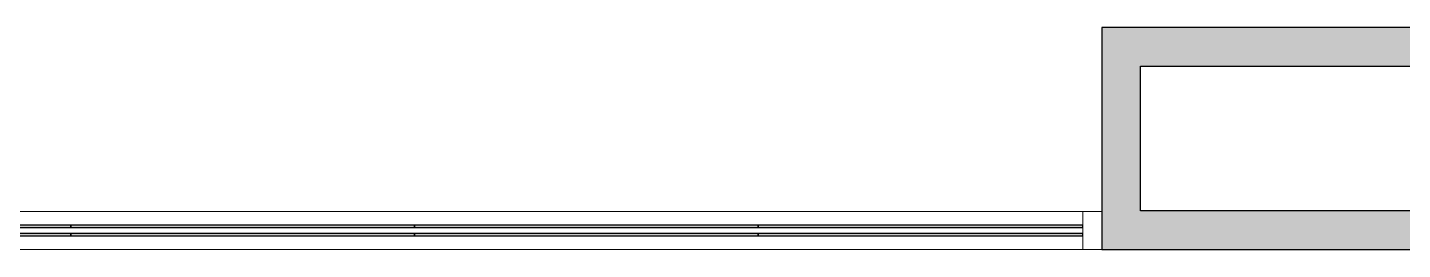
# Model space of a CAD drawing. Header units: millimetres. Extents: x 155927 to 326028, y -36033 to 97293.
# Drawn here: x 202401 to 206002, y 15108 to 15690 of the extents above; entities that cross this region are included whole.
import ezdxf

# ---------------------------------------------------------------- set-up
doc = ezdxf.new("R2010")
doc.units = ezdxf.units.MM
doc.header["$MEASUREMENT"] = 0
for name, color, linetype, lineweight in [('A-GLAZ-CURT', 7, 'CONTINUOUS', 9), ('A-GLAZ-CWMG', 7, 'CONTINUOUS', 9), ('A-WALL-PATT', 7, 'CONTINUOUS', 9), ('I-WALL', 7, 'CONTINUOUS', 9)]:
    doc.layers.add(name, color=color, linetype=linetype, lineweight=lineweight)

msp = doc.modelspace()

# ---------------------------------------------------------------- hatches: boundary and pattern name
at = {"layer": 'A-GLAZ-CURT'}
h = msp.add_hatch(color=256, dxfattribs=at)
h.paths.add_polyline_path([(201702.9, 15171.6), (201664.6, 15171.6), (201664.6, 15165.6), (202514.6, 15165.6), (202514.6, 15171.6), (202309.5, 15171.6)], flags=0)
h.paths.add_polyline_path([(202514.6, 15149.6), (201664.6, 15149.6), (201664.6, 15143.6), (202514.6, 15143.6)], flags=0)
h = msp.add_hatch(color=256, dxfattribs=at)
h.paths.add_polyline_path([(202514.6, 15171.6), (202514.6, 15165.6), (203414.6, 15165.6), (203414.6, 15171.6), (202916, 15171.6)], flags=0)
h.paths.add_polyline_path([(202514.6, 15149.6), (202514.6, 15143.6), (203414.6, 15143.6), (203414.6, 15149.6), (202916, 15149.6)], flags=0)
h = msp.add_hatch(color=256, dxfattribs=at)
h.paths.add_polyline_path([(203414.6, 15171.6), (203414.6, 15165.6), (204314.6, 15165.6), (204314.6, 15171.6), (203816, 15171.6)], flags=0)
h.paths.add_polyline_path([(203414.6, 15149.6), (203414.6, 15143.6), (204314.6, 15143.6), (204314.6, 15149.6), (203816, 15149.6)], flags=0)
h = msp.add_hatch(color=256, dxfattribs=at)
h.paths.add_polyline_path([(204352.9, 15171.6), (204314.6, 15171.6), (204314.6, 15165.6), (205164.6, 15165.6), (205164.6, 15171.6), (204959.5, 15171.6)], flags=0)
h.paths.add_polyline_path([(205164.6, 15149.6), (204314.6, 15149.6), (204314.6, 15143.6), (205164.6, 15143.6)], flags=0)
at = {"layer": 'A-WALL-PATT'}
for points in [[(205315.6, 15208.6), (205315.6, 15689.6), (205214.6, 15689.6), (205214.6, 15208.6)], [(212550.9, 15588.6), (212550.9, 15689.6), (205315.6, 15689.6), (205315.6, 15588.6), (210859.2, 15588.6)], [(206546.8, 15107.6), (206548.8, 15107.6), (206548.8, 15208.6), (205214.6, 15208.6), (205214.6, 15107.6), (206006.6, 15107.6)]]:
    msp.add_hatch(color=256, dxfattribs=at).paths.add_polyline_path(points, flags=0)

# ---------------------------------------------------------------- linework, layer by layer
at = {"layer": 'A-GLAZ-CURT', "lineweight": 30}
for p, q in [((202514.6, 15171.6), (201664.6, 15171.6)), ((201664.6, 15165.6), (202514.6, 15165.6)), ((202514.6, 15165.6), (202514.6, 15171.6)), ((203414.6, 15171.6), (202514.6, 15171.6)), ((202514.6, 15171.6), (202514.6, 15165.6)), ((202514.6, 15165.6), (203414.6, 15165.6)), ((203414.6, 15165.6), (203414.6, 15171.6)), ((204314.6, 15171.6), (203414.6, 15171.6)), ((203414.6, 15171.6), (203414.6, 15165.6)), ((203414.6, 15165.6), (204314.6, 15165.6)), ((204314.6, 15165.6), (204314.6, 15171.6)), ((205164.6, 15171.6), (204314.6, 15171.6)), ((204314.6, 15171.6), (204314.6, 15165.6)), ((204314.6, 15165.6), (205164.6, 15165.6)), ((205164.6, 15165.6), (205164.6, 15171.6)), ((202514.6, 15149.6), (201664.6, 15149.6)), ((201664.6, 15143.6), (202514.6, 15143.6)), ((202514.6, 15143.6), (202514.6, 15149.6)), ((203414.6, 15149.6), (202514.6, 15149.6)), ((202514.6, 15149.6), (202514.6, 15143.6)), ((202514.6, 15143.6), (203414.6, 15143.6)), ((203414.6, 15143.6), (203414.6, 15149.6)), ((204314.6, 15149.6), (203414.6, 15149.6)), ((203414.6, 15149.6), (203414.6, 15143.6)), ((203414.6, 15143.6), (204314.6, 15143.6)), ((204314.6, 15143.6), (204314.6, 15149.6)), ((205164.6, 15149.6), (204314.6, 15149.6)), ((204314.6, 15149.6), (204314.6, 15143.6)), ((204314.6, 15143.6), (205164.6, 15143.6)), ((205164.6, 15143.6), (205164.6, 15149.6))]:
    msp.add_line(p, q, dxfattribs=at)
at = {"layer": 'A-GLAZ-CWMG'}
for p, q in [((202514.6, 15207.6), (201664.6, 15207.6)), ((203414.6, 15207.6), (202514.6, 15207.6)), ((204314.6, 15207.6), (203414.6, 15207.6)), ((205164.6, 15207.6), (204314.6, 15207.6)), ((202514.6, 15107.6), (201664.6, 15107.6)), ((203414.6, 15107.6), (202514.6, 15107.6)), ((204314.6, 15107.6), (203414.6, 15107.6)), ((205164.6, 15107.6), (204314.6, 15107.6))]:
    msp.add_line(p, q, dxfattribs=at)
at = {"layer": 'A-GLAZ-CWMG', "lineweight": 20, "extrusion": (0, 0, -1)}
for p, q in [((205214.6, 15207.6), (205164.6, 15207.6)), ((205164.6, 15207.6), (205164.6, 15107.6)), ((205214.6, 15107.6), (205214.6, 15207.6)), ((205164.6, 15107.6), (205214.6, 15107.6))]:
    msp.add_line(p, q, dxfattribs=at)
at = {"layer": 'I-WALL', "lineweight": 30}
for p, q in [((205214.6, 15689.6), (205214.6, 15208.6)), ((205315.6, 15689.6), (205214.6, 15689.6)), ((212529.9, 15689.6), (205315.6, 15689.6)), ((205315.6, 15208.6), (205315.6, 15588.6)), ((205315.6, 15588.6), (212550.9, 15588.6)), ((205214.6, 15208.6), (205214.6, 15107.6)), ((206548.8, 15208.6), (205315.6, 15208.6)), ((205214.6, 15107.6), (206546.8, 15107.6))]:
    msp.add_line(p, q, dxfattribs=at)

doc.saveas('drawing.dxf')
